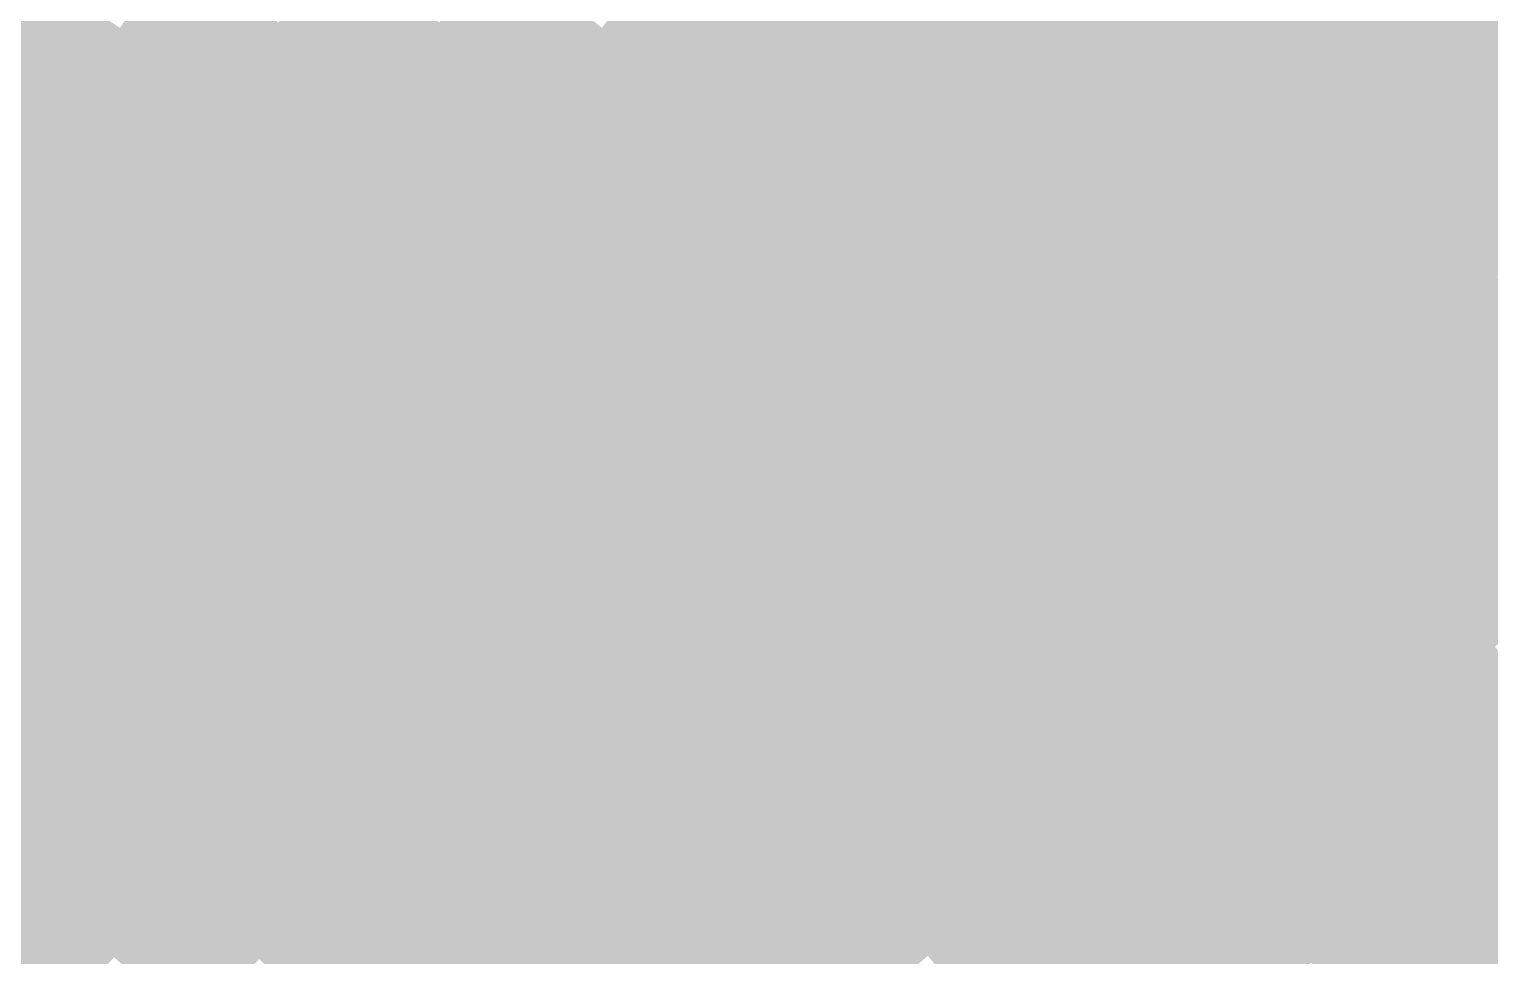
# Model space of a CAD drawing. Header units: inches. Extents: x -266 to 784, y -170 to 213.
# Drawn here: x 58.02 to 88.02, y 65.97 to 85 of the extents above; entities that cross this region are included whole.
import ezdxf

# ---------------------------------------------------------------- set-up
doc = ezdxf.new("R2010")
doc.units = ezdxf.units.IN
doc.header["$MEASUREMENT"] = 0

msp = doc.modelspace()

# ---------------------------------------------------------------- linework, layer by layer
at = {"color": 43, "true_color": 0xd4ba6a}
msp.add_solid([(82.744865, 86.90965), (83.434406, 87.633897), (84.852814, 84.852814), (85.559921, 85.559921)], dxfattribs=at)
at = {"color": 43, "true_color": 0xc8ac63}
msp.add_solid([(86.974134, 86.974134), (87.681241, 87.681241), (89.082391, 84.813487), (89.806638, 85.503028)], dxfattribs=at)
at = {"color": 41, "true_color": 0xf6e07b}
msp.add_solid([(71.052048, 86.577171), (71.686441, 87.350181), (73.155358, 84.807391), (73.808531, 85.5646)], dxfattribs=at)
at = {"color": 53, "true_color": 0xe1c870}
msp.add_solid([(78.572398, 86.691282), (79.243957, 87.432233), (80.676244, 84.736909), (81.365784, 85.461156)], dxfattribs=at)
at = {"color": 41, "true_color": 0xeed676}
msp.add_solid([(74.461704, 86.321808), (75.114877, 87.079017), (76.557721, 84.468428), (77.22928, 85.209379)], dxfattribs=at)
at = {"color": 41, "true_color": 0xfeec6d}
msp.add_solid([(63.739826, 85.943206), (64.335525, 86.746413), (65.82978, 84.353068), (66.445012, 85.141414)], dxfattribs=at)
at = {"color": 41, "true_color": 0xfeeb7a}
msp.add_solid([(67.060243, 85.929761), (67.675475, 86.718107), (69.148868, 84.258139), (69.783261, 85.03115)], dxfattribs=at)
at = {"color": 53, "true_color": 0xe5cb72}
msp.add_solid([(77.900839, 85.950331), (78.572398, 86.691282), (79.986703, 84.012662), (80.676244, 84.736909)], dxfattribs=at)
at = {"color": 43, "true_color": 0xd9bd6c}
msp.add_solid([(82.055325, 86.185403), (82.744865, 86.90965), (84.145707, 84.145707), (84.852814, 84.852814)], dxfattribs=at)
at = {"color": 43, "true_color": 0xccb065}
msp.add_solid([(86.267027, 86.267027), (86.974134, 86.974134), (88.358144, 84.123946), (89.082391, 84.813487)], dxfattribs=at)
at = {"color": 51, "true_color": 0xfef153}
msp.add_solid([(57.223734, 85.64137), (57.779304, 86.47284), (59.308244, 84.211236), (59.884052, 85.028821)], dxfattribs=at)
at = {"color": 41, "true_color": 0xfeee60}
msp.add_solid([(60.45986, 85.846405), (61.035668, 86.66399), (62.548427, 84.336791), (63.144126, 85.139998)], dxfattribs=at)
at = {"color": 41, "true_color": 0xfbe47d}
msp.add_solid([(70.417655, 85.80416), (71.052048, 86.577171), (72.502186, 84.050182), (73.155358, 84.807391)], dxfattribs=at)
at = {"color": 41, "true_color": 0xf2d979}
msp.add_solid([(73.808531, 85.5646), (74.461704, 86.321808), (75.886162, 83.727477), (76.557721, 84.468428)], dxfattribs=at)
at = {"color": 53, "true_color": 0xddc16e}
msp.add_solid([(81.365784, 85.461156), (82.055325, 86.185403), (83.4386, 83.4386), (84.145707, 84.145707)], dxfattribs=at)
at = {"color": 43, "true_color": 0xd0b368}
msp.add_solid([(85.559921, 85.559921), (86.267027, 86.267027), (87.633897, 83.434406), (88.358144, 84.123946)], dxfattribs=at)
at = {"color": 41, "true_color": 0xfeee5a}
msp.add_solid([(59.884052, 85.028821), (60.45986, 85.846405), (61.952728, 83.533583), (62.548427, 84.336791)], dxfattribs=at)
at = {"color": 41, "true_color": 0xfeec66}
msp.add_solid([(63.144126, 85.139998), (63.739826, 85.943206), (65.214549, 83.564721), (65.82978, 84.353068)], dxfattribs=at)
at = {"color": 41, "true_color": 0xfeea73}
msp.add_solid([(66.445012, 85.141414), (67.060243, 85.929761), (68.514475, 83.485129), (69.148868, 84.258139)], dxfattribs=at)
at = {"color": 41, "true_color": 0xffe87f}
msp.add_solid([(69.783261, 85.03115), (70.417655, 85.80416), (71.849013, 83.292973), (72.502186, 84.050182)], dxfattribs=at)
at = {"color": 31, "true_color": 0xeacf74}
msp.add_solid([(77.22928, 85.209379), (77.900839, 85.950331), (79.297163, 83.288415), (79.986703, 84.012662)], dxfattribs=at)
at = {"color": 51, "true_color": 0xfef14d}
msp.add_solid([(56.668164, 84.8099), (57.223734, 85.64137), (58.732436, 83.393651), (59.308244, 84.211236)], dxfattribs=at)
at = {"color": 41, "true_color": 0xf6dd7b}
msp.add_solid([(73.155358, 84.807391), (73.808531, 85.5646), (75.214603, 82.986526), (75.886162, 83.727477)], dxfattribs=at)
at = {"color": 43, "true_color": 0xd4b76a}
msp.add_solid([(84.852814, 84.852814), (85.559921, 85.559921), (86.90965, 82.744865), (87.633897, 83.434406)], dxfattribs=at)
at = {"color": 41, "true_color": 0xeed376}
msp.add_solid([(76.557721, 84.468428), (77.22928, 85.209379), (78.607622, 82.564167), (79.297163, 83.288415)], dxfattribs=at)
at = {"color": 53, "true_color": 0xe1c570}
msp.add_solid([(80.676244, 84.736909), (81.365784, 85.461156), (82.731493, 82.731493), (83.4386, 83.4386)], dxfattribs=at)
at = {"color": 41, "true_color": 0xfeed53}
msp.add_solid([(59.308244, 84.211236), (59.884052, 85.028821), (61.357028, 82.730376), (61.952728, 83.533583)], dxfattribs=at)
at = {"color": 41, "true_color": 0xfeeb60}
msp.add_solid([(62.548427, 84.336791), (63.144126, 85.139998), (64.599317, 82.776375), (65.214549, 83.564721)], dxfattribs=at)
at = {"color": 41, "true_color": 0xfee96d}
msp.add_solid([(65.82978, 84.353068), (66.445012, 85.141414), (67.880081, 82.712119), (68.514475, 83.485129)], dxfattribs=at)
at = {"color": 41, "true_color": 0xfee87a}
msp.add_solid([(69.148868, 84.258139), (69.783261, 85.03115), (71.19584, 82.535764), (71.849013, 83.292973)], dxfattribs=at)
at = {"color": 51, "true_color": 0xfef046}
msp.add_solid([(56.112594, 83.978431), (56.668164, 84.8099), (58.156627, 82.576066), (58.732436, 83.393651)], dxfattribs=at)
at = {"color": 41, "true_color": 0xfbe17d}
msp.add_solid([(72.502186, 84.050182), (73.155358, 84.807391), (74.543044, 82.245575), (75.214603, 82.986526)], dxfattribs=at)
at = {"color": 53, "true_color": 0xe5c972}
msp.add_solid([(79.986703, 84.012662), (80.676244, 84.736909), (82.024387, 82.024387), (82.731493, 82.731493)], dxfattribs=at)
at = {"color": 43, "true_color": 0xd9bb6c}
msp.add_solid([(84.145707, 84.145707), (84.852814, 84.852814), (86.185403, 82.055325), (86.90965, 82.744865)], dxfattribs=at)
at = {"color": 41, "true_color": 0xfeea5a}
msp.add_solid([(61.952728, 83.533583), (62.548427, 84.336791), (63.984085, 81.988028), (64.599317, 82.776375)], dxfattribs=at)
at = {"color": 41, "true_color": 0xfee866}
msp.add_solid([(65.214549, 83.564721), (65.82978, 84.353068), (67.245688, 81.939108), (67.880081, 82.712119)], dxfattribs=at)
at = {"color": 41, "true_color": 0xf2d779}
msp.add_solid([(75.886162, 83.727477), (76.557721, 84.468428), (77.918082, 81.83992), (78.607622, 82.564167)], dxfattribs=at)
at = {"color": 41, "true_color": 0xfeec4d}
msp.add_solid([(58.732436, 83.393651), (59.308244, 84.211236), (60.761329, 81.927168), (61.357028, 82.730376)], dxfattribs=at)
at = {"color": 41, "true_color": 0xfee773}
msp.add_solid([(68.514475, 83.485129), (69.148868, 84.258139), (70.542667, 81.778555), (71.19584, 82.535764)], dxfattribs=at)
at = {"color": 41, "true_color": 0xffe57f}
msp.add_solid([(71.849013, 83.292973), (72.502186, 84.050182), (73.871485, 81.504624), (74.543044, 82.245575)], dxfattribs=at)
at = {"color": 31, "true_color": 0xeacc74}
msp.add_solid([(79.297163, 83.288415), (79.986703, 84.012662), (81.31728, 81.31728), (82.024387, 82.024387)], dxfattribs=at)
at = {"color": 43, "true_color": 0xddbf6e}
msp.add_solid([(83.4386, 83.4386), (84.145707, 84.145707), (85.461156, 81.365784), (86.185403, 82.055325)], dxfattribs=at)
at = {"color": 43, "true_color": 0xd0b168}
msp.add_solid([(87.633897, 83.434406), (88.358144, 84.123946), (89.655086, 81.258634), (90.396037, 81.930192)], dxfattribs=at)
at = {"color": 51, "true_color": 0xfef040}
msp.add_solid([(55.557023, 83.146961), (56.112594, 83.978431), (57.580819, 81.758481), (58.156627, 82.576066)], dxfattribs=at)
at = {"color": 41, "true_color": 0xf6da7b}
msp.add_solid([(75.214603, 82.986526), (75.886162, 83.727477), (77.228541, 81.115673), (77.918082, 81.83992)], dxfattribs=at)
at = {"color": 41, "true_color": 0xfeec46}
msp.add_solid([(58.156627, 82.576066), (58.732436, 83.393651), (60.16563, 81.123961), (60.761329, 81.927168)], dxfattribs=at)
at = {"color": 41, "true_color": 0xfee953}
msp.add_solid([(61.357028, 82.730376), (61.952728, 83.533583), (63.368854, 81.199682), (63.984085, 81.988028)], dxfattribs=at)
at = {"color": 41, "true_color": 0xfee760}
msp.add_solid([(64.599317, 82.776375), (65.214549, 83.564721), (66.611295, 81.166098), (67.245688, 81.939108)], dxfattribs=at)
at = {"color": 41, "true_color": 0xfee66d}
msp.add_solid([(67.880081, 82.712119), (68.514475, 83.485129), (69.889494, 81.021347), (70.542667, 81.778555)], dxfattribs=at)
at = {"color": 53, "true_color": 0xe1c270}
msp.add_solid([(82.731493, 82.731493), (83.4386, 83.4386), (84.736909, 80.676244), (85.461156, 81.365784)], dxfattribs=at)
at = {"color": 43, "true_color": 0xd4b56a}
msp.add_solid([(86.90965, 82.744865), (87.633897, 83.434406), (88.914135, 80.587075), (89.655086, 81.258634)], dxfattribs=at)
at = {"color": 41, "true_color": 0xfee57a}
msp.add_solid([(71.19584, 82.535764), (71.849013, 83.292973), (73.199926, 80.763673), (73.871485, 81.504624)], dxfattribs=at)
at = {"color": 41, "true_color": 0xeed076}
msp.add_solid([(78.607622, 82.564167), (79.297163, 83.288415), (80.610173, 80.610173), (81.31728, 81.31728)], dxfattribs=at)
at = {"color": 41, "true_color": 0xfbde7d}
msp.add_solid([(74.543044, 82.245575), (75.214603, 82.986526), (76.539, 80.391426), (77.228541, 81.115673)], dxfattribs=at)
at = {"color": 41, "true_color": 0xfeeb40}
msp.add_solid([(57.580819, 81.758481), (58.156627, 82.576066), (59.56993, 80.320753), (60.16563, 81.123961)], dxfattribs=at)
at = {"color": 41, "true_color": 0xfee84d}
msp.add_solid([(60.761329, 81.927168), (61.357028, 82.730376), (62.753622, 80.411336), (63.368854, 81.199682)], dxfattribs=at)
at = {"color": 41, "true_color": 0xfee65a}
msp.add_solid([(63.984085, 81.988028), (64.599317, 82.776375), (65.976902, 80.393087), (66.611295, 81.166098)], dxfattribs=at)
at = {"color": 41, "true_color": 0xfee466}
msp.add_solid([(67.245688, 81.939108), (67.880081, 82.712119), (69.236321, 80.264138), (69.889494, 81.021347)], dxfattribs=at)
at = {"color": 41, "true_color": 0xfee373}
msp.add_solid([(70.542667, 81.778555), (71.19584, 82.535764), (72.528367, 80.022722), (73.199926, 80.763673)], dxfattribs=at)
at = {"color": 41, "true_color": 0xf2d479}
msp.add_solid([(77.918082, 81.83992), (78.607622, 82.564167), (79.903066, 79.903066), (80.610173, 80.610173)], dxfattribs=at)
at = {"color": 53, "true_color": 0xe5c672}
msp.add_solid([(82.024387, 82.024387), (82.731493, 82.731493), (84.012662, 79.986703), (84.736909, 80.676244)], dxfattribs=at)
at = {"color": 43, "true_color": 0xd9b86c}
msp.add_solid([(86.185403, 82.055325), (86.90965, 82.744865), (88.173184, 79.915516), (88.914135, 80.587075)], dxfattribs=at)
at = {"color": 41, "true_color": 0xffe27f}
msp.add_solid([(73.871485, 81.504624), (74.543044, 82.245575), (75.84946, 79.667179), (76.539, 80.391426)], dxfattribs=at)
at = {"color": 41, "true_color": 0xfee746}
msp.add_solid([(60.16563, 81.123961), (60.761329, 81.927168), (62.138391, 79.622989), (62.753622, 80.411336)], dxfattribs=at)
at = {"color": 41, "true_color": 0xfee553}
msp.add_solid([(63.368854, 81.199682), (63.984085, 81.988028), (65.342508, 79.620077), (65.976902, 80.393087)], dxfattribs=at)
at = {"color": 41, "true_color": 0xfee360}
msp.add_solid([(66.611295, 81.166098), (67.245688, 81.939108), (68.583149, 79.506929), (69.236321, 80.264138)], dxfattribs=at)
at = {"color": 31, "true_color": 0xeaca74}
msp.add_solid([(81.31728, 81.31728), (82.024387, 82.024387), (83.288415, 79.297163), (84.012662, 79.986703)], dxfattribs=at)
at = {"color": 43, "true_color": 0xddbc6e}
msp.add_solid([(85.461156, 81.365784), (86.185403, 82.055325), (87.432233, 79.243957), (88.173184, 79.915516)], dxfattribs=at)
at = {"color": 2, "true_color": 0xffea3a}
msp.add_solid([(57.005011, 80.940897), (57.580819, 81.758481), (58.974231, 79.517546), (59.56993, 80.320753)], dxfattribs=at)
at = {"color": 41, "true_color": 0xfee26d}
msp.add_solid([(69.889494, 81.021347), (70.542667, 81.778555), (71.856808, 79.28177), (72.528367, 80.022722)], dxfattribs=at)
at = {"color": 41, "true_color": 0xf6d87b}
msp.add_solid([(77.228541, 81.115673), (77.918082, 81.83992), (79.195959, 79.195959), (79.903066, 79.903066)], dxfattribs=at)
at = {"color": 41, "true_color": 0xfee27a}
msp.add_solid([(73.199926, 80.763673), (73.871485, 81.504624), (75.159919, 78.942932), (75.84946, 79.667179)], dxfattribs=at)
at = {"color": 31, "true_color": 0xeecd76}
msp.add_solid([(80.610173, 80.610173), (81.31728, 81.31728), (82.564167, 78.607622), (83.288415, 79.297163)], dxfattribs=at)
at = {"color": 53, "true_color": 0xe1c070}
msp.add_solid([(84.736909, 80.676244), (85.461156, 81.365784), (86.691282, 78.572398), (87.432233, 79.243957)], dxfattribs=at)
at = {"color": 41, "true_color": 0xfee640}
msp.add_solid([(59.56993, 80.320753), (60.16563, 81.123961), (61.523159, 78.834643), (62.138391, 79.622989)], dxfattribs=at)
at = {"color": 41, "true_color": 0xfee44d}
msp.add_solid([(62.753622, 80.411336), (63.368854, 81.199682), (64.708115, 78.847066), (65.342508, 79.620077)], dxfattribs=at)
at = {"color": 41, "true_color": 0xfee25a}
msp.add_solid([(65.976902, 80.393087), (66.611295, 81.166098), (67.929976, 78.74972), (68.583149, 79.506929)], dxfattribs=at)
at = {"color": 41, "true_color": 0xfee166}
msp.add_solid([(69.236321, 80.264138), (69.889494, 81.021347), (71.185249, 78.540819), (71.856808, 79.28177)], dxfattribs=at)
at = {"color": 41, "true_color": 0xfbdb7d}
msp.add_solid([(76.539, 80.391426), (77.228541, 81.115673), (78.488853, 78.488853), (79.195959, 79.195959)], dxfattribs=at)
at = {"color": 2, "true_color": 0xffea33}
msp.add_solid([(56.429203, 80.123312), (57.005011, 80.940897), (58.378532, 78.714338), (58.974231, 79.517546)], dxfattribs=at)
at = {"color": 41, "true_color": 0xfee073}
msp.add_solid([(72.528367, 80.022722), (73.199926, 80.763673), (74.470379, 78.218685), (75.159919, 78.942932)], dxfattribs=at)
at = {"color": 41, "true_color": 0xfee346}
msp.add_solid([(62.138391, 79.622989), (62.753622, 80.411336), (64.073722, 78.074056), (64.708115, 78.847066)], dxfattribs=at)
at = {"color": 41, "true_color": 0xfee153}
msp.add_solid([(65.342508, 79.620077), (65.976902, 80.393087), (67.276803, 77.992511), (67.929976, 78.74972)], dxfattribs=at)
at = {"color": 41, "true_color": 0xffdf7f}
msp.add_solid([(75.84946, 79.667179), (76.539, 80.391426), (77.781746, 77.781746), (78.488853, 78.488853)], dxfattribs=at)
at = {"color": 41, "true_color": 0xf2d179}
msp.add_solid([(79.903066, 79.903066), (80.610173, 80.610173), (81.83992, 77.918082), (82.564167, 78.607622)], dxfattribs=at)
at = {"color": 53, "true_color": 0xe5c372}
msp.add_solid([(84.012662, 79.986703), (84.736909, 80.676244), (85.950331, 77.900839), (86.691282, 78.572398)], dxfattribs=at)
at = {"color": 2, "true_color": 0xffe92d}
msp.add_solid([(55.853395, 79.305727), (56.429203, 80.123312), (57.782833, 77.911131), (58.378532, 78.714338)], dxfattribs=at)
at = {"color": 2, "true_color": 0xffe63a}
msp.add_solid([(58.974231, 79.517546), (59.56993, 80.320753), (60.907927, 78.046296), (61.523159, 78.834643)], dxfattribs=at)
at = {"color": 41, "true_color": 0xfee060}
msp.add_solid([(68.583149, 79.506929), (69.236321, 80.264138), (70.51369, 77.799868), (71.185249, 78.540819)], dxfattribs=at)
at = {"color": 41, "true_color": 0xfedf6d}
msp.add_solid([(71.856808, 79.28177), (72.528367, 80.022722), (73.780838, 77.494438), (74.470379, 78.218685)], dxfattribs=at)
at = {"color": 41, "true_color": 0xf6d57b}
msp.add_solid([(79.195959, 79.195959), (79.903066, 79.903066), (81.115673, 77.228541), (81.83992, 77.918082)], dxfattribs=at)
at = {"color": 31, "true_color": 0xeac774}
msp.add_solid([(83.288415, 79.297163), (84.012662, 79.986703), (85.209379, 77.22928), (85.950331, 77.900839)], dxfattribs=at)
at = {"color": 43, "true_color": 0xddb96e}
msp.add_solid([(87.432233, 79.243957), (88.173184, 79.915516), (89.350644, 77.074395), (90.107853, 77.727568)], dxfattribs=at)
at = {"color": 2, "true_color": 0xffe533}
msp.add_solid([(58.378532, 78.714338), (58.974231, 79.517546), (60.292696, 77.25795), (60.907927, 78.046296)], dxfattribs=at)
at = {"color": 41, "true_color": 0xfee240}
msp.add_solid([(61.523159, 78.834643), (62.138391, 79.622989), (63.439328, 77.301045), (64.073722, 78.074056)], dxfattribs=at)
at = {"color": 41, "true_color": 0xfee04d}
msp.add_solid([(64.708115, 78.847066), (65.342508, 79.620077), (66.62363, 77.235302), (67.276803, 77.992511)], dxfattribs=at)
at = {"color": 41, "true_color": 0xfede5a}
msp.add_solid([(67.929976, 78.74972), (68.583149, 79.506929), (69.842131, 77.058917), (70.51369, 77.799868)], dxfattribs=at)
at = {"color": 41, "true_color": 0xfede7a}
msp.add_solid([(75.159919, 78.942932), (75.84946, 79.667179), (77.074639, 77.074639), (77.781746, 77.781746)], dxfattribs=at)
at = {"color": 41, "true_color": 0xfedd66}
msp.add_solid([(71.185249, 78.540819), (71.856808, 79.28177), (73.091298, 76.770191), (73.780838, 77.494438)], dxfattribs=at)
at = {"color": 41, "true_color": 0xfbd87d}
msp.add_solid([(78.488853, 78.488853), (79.195959, 79.195959), (80.391426, 76.539), (81.115673, 77.228541)], dxfattribs=at)
at = {"color": 31, "true_color": 0xeeca76}
msp.add_solid([(82.564167, 78.607622), (83.288415, 79.297163), (84.468428, 76.557721), (85.209379, 77.22928)], dxfattribs=at)
at = {"color": 43, "true_color": 0xe1bd70}
msp.add_solid([(86.691282, 78.572398), (87.432233, 79.243957), (88.593435, 76.421223), (89.350644, 77.074395)], dxfattribs=at)
at = {"color": 41, "true_color": 0xfedd73}
msp.add_solid([(74.470379, 78.218685), (75.159919, 78.942932), (76.367532, 76.367532), (77.074639, 77.074639)], dxfattribs=at)
at = {"color": 2, "true_color": 0xffe42d}
msp.add_solid([(57.782833, 77.911131), (58.378532, 78.714338), (59.677464, 76.469603), (60.292696, 77.25795)], dxfattribs=at)
at = {"color": 2, "true_color": 0xffe13a}
msp.add_solid([(60.907927, 78.046296), (61.523159, 78.834643), (62.804935, 76.528035), (63.439328, 77.301045)], dxfattribs=at)
at = {"color": 41, "true_color": 0xfedf46}
msp.add_solid([(64.073722, 78.074056), (64.708115, 78.847066), (65.970457, 76.478093), (66.62363, 77.235302)], dxfattribs=at)
at = {"color": 41, "true_color": 0xfedd53}
msp.add_solid([(67.276803, 77.992511), (67.929976, 78.74972), (69.170572, 76.317966), (69.842131, 77.058917)], dxfattribs=at)
at = {"color": 31, "true_color": 0xf2ce79}
msp.add_solid([(81.83992, 77.918082), (82.564167, 78.607622), (83.727477, 75.886162), (84.468428, 76.557721)], dxfattribs=at)
at = {"color": 41, "true_color": 0xfedc60}
msp.add_solid([(70.51369, 77.799868), (71.185249, 78.540819), (72.401757, 76.045944), (73.091298, 76.770191)], dxfattribs=at)
at = {"color": 41, "true_color": 0xffdc7f}
msp.add_solid([(77.781746, 77.781746), (78.488853, 78.488853), (79.667179, 75.84946), (80.391426, 76.539)], dxfattribs=at)
at = {"color": 31, "true_color": 0xe5c072}
msp.add_solid([(85.950331, 77.900839), (86.691282, 78.572398), (87.836226, 75.76805), (88.593435, 76.421223)], dxfattribs=at)
at = {"color": 2, "true_color": 0xffe033}
msp.add_solid([(60.292696, 77.25795), (60.907927, 78.046296), (62.170542, 75.755024), (62.804935, 76.528035)], dxfattribs=at)
at = {"color": 41, "true_color": 0xfede40}
msp.add_solid([(63.439328, 77.301045), (64.073722, 78.074056), (65.317284, 75.720885), (65.970457, 76.478093)], dxfattribs=at)
at = {"color": 41, "true_color": 0xfedc4d}
msp.add_solid([(66.62363, 77.235302), (67.276803, 77.992511), (68.499013, 75.577015), (69.170572, 76.317966)], dxfattribs=at)
at = {"color": 41, "true_color": 0xfedb6d}
msp.add_solid([(73.780838, 77.494438), (74.470379, 78.218685), (75.660426, 75.660426), (76.367532, 76.367532)], dxfattribs=at)
at = {"color": 2, "true_color": 0xffe326}
msp.add_solid([(57.187133, 77.107923), (57.782833, 77.911131), (59.062233, 75.681257), (59.677464, 76.469603)], dxfattribs=at)
at = {"color": 41, "true_color": 0xfeda5a}
msp.add_solid([(69.842131, 77.058917), (70.51369, 77.799868), (71.712217, 75.321697), (72.401757, 76.045944)], dxfattribs=at)
at = {"color": 41, "true_color": 0xfedb7a}
msp.add_solid([(77.074639, 77.074639), (77.781746, 77.781746), (78.942932, 75.159919), (79.667179, 75.84946)], dxfattribs=at)
at = {"color": 41, "true_color": 0xf6d27b}
msp.add_solid([(81.115673, 77.228541), (81.83992, 77.918082), (82.986526, 75.214603), (83.727477, 75.886162)], dxfattribs=at)
at = {"color": 31, "true_color": 0xeac474}
msp.add_solid([(85.209379, 77.22928), (85.950331, 77.900839), (87.079017, 75.114877), (87.836226, 75.76805)], dxfattribs=at)
at = {"color": 41, "true_color": 0xfeda66}
msp.add_solid([(73.091298, 76.770191), (73.780838, 77.494438), (74.953319, 74.953319), (75.660426, 75.660426)], dxfattribs=at)
at = {"color": 2, "true_color": 0xffe220}
msp.add_solid([(56.591434, 76.304715), (57.187133, 77.107923), (58.447001, 74.892911), (59.062233, 75.681257)], dxfattribs=at)
at = {"color": 2, "true_color": 0xffdf2d}
msp.add_solid([(59.677464, 76.469603), (60.292696, 77.25795), (61.536149, 74.982014), (62.170542, 75.755024)], dxfattribs=at)
at = {"color": 40, "true_color": 0xffdc3a}
msp.add_solid([(62.804935, 76.528035), (63.439328, 77.301045), (64.664111, 74.963676), (65.317284, 75.720885)], dxfattribs=at)
at = {"color": 41, "true_color": 0xfeda46}
msp.add_solid([(65.970457, 76.478093), (66.62363, 77.235302), (67.827454, 74.836064), (68.499013, 75.577015)], dxfattribs=at)
at = {"color": 41, "true_color": 0xfbd57d}
msp.add_solid([(80.391426, 76.539), (81.115673, 77.228541), (82.245575, 74.543044), (82.986526, 75.214603)], dxfattribs=at)
at = {"color": 31, "true_color": 0xeec876}
msp.add_solid([(84.468428, 76.557721), (85.209379, 77.22928), (86.321809, 74.461704), (87.079017, 75.114877)], dxfattribs=at)
at = {"color": 41, "true_color": 0xfed953}
msp.add_solid([(69.170572, 76.317966), (69.842131, 77.058917), (71.022676, 74.59745), (71.712217, 75.321697)], dxfattribs=at)
at = {"color": 41, "true_color": 0xfeda73}
msp.add_solid([(76.367532, 76.367532), (77.074639, 77.074639), (78.218685, 74.470379), (78.942932, 75.159919)], dxfattribs=at)
at = {"color": 40, "true_color": 0xffdb33}
msp.add_solid([(62.170542, 75.755024), (62.804935, 76.528035), (64.010939, 74.206467), (64.664111, 74.963676)], dxfattribs=at)
at = {"color": 41, "true_color": 0xfed860}
msp.add_solid([(72.401757, 76.045944), (73.091298, 76.770191), (74.246212, 74.246212), (74.953319, 74.953319)], dxfattribs=at)
at = {"color": 41, "true_color": 0xffd97f}
msp.add_solid([(79.667179, 75.84946), (80.391426, 76.539), (81.504624, 73.871485), (82.245575, 74.543044)], dxfattribs=at)
at = {"color": 31, "true_color": 0xf2cb79}
msp.add_solid([(83.727477, 75.886162), (84.468428, 76.557721), (85.5646, 73.808531), (86.321809, 74.461704)], dxfattribs=at)
at = {"color": 2, "true_color": 0xffe11a}
msp.add_solid([(55.995735, 75.501508), (56.591434, 76.304715), (57.83177, 74.104564), (58.447001, 74.892911)], dxfattribs=at)
at = {"color": 40, "true_color": 0xffde26}
msp.add_solid([(59.062233, 75.681257), (59.677464, 76.469603), (60.901755, 74.209004), (61.536149, 74.982014)], dxfattribs=at)
at = {"color": 41, "true_color": 0xfed940}
msp.add_solid([(65.317284, 75.720885), (65.970457, 76.478093), (67.155895, 74.095113), (67.827454, 74.836064)], dxfattribs=at)
at = {"color": 41, "true_color": 0xfed74d}
msp.add_solid([(68.499013, 75.577015), (69.170572, 76.317966), (70.333136, 73.873202), (71.022676, 74.59745)], dxfattribs=at)
at = {"color": 41, "true_color": 0xfed86d}
msp.add_solid([(75.660426, 75.660426), (76.367532, 76.367532), (77.494438, 73.780838), (78.218685, 74.470379)], dxfattribs=at)
at = {"color": 31, "true_color": 0xe5be72}
msp.add_solid([(87.836226, 75.76805), (88.593435, 76.421223), (89.669213, 73.589621), (90.442223, 74.224014)], dxfattribs=at)
at = {"color": 41, "true_color": 0xfed65a}
msp.add_solid([(71.712217, 75.321697), (72.401757, 76.045944), (73.539105, 73.539105), (74.246212, 74.246212)], dxfattribs=at)
at = {"color": 31, "true_color": 0xf6cf7b}
msp.add_solid([(82.986526, 75.214603), (83.727477, 75.886162), (84.807391, 73.155358), (85.5646, 73.808531)], dxfattribs=at)
at = {"color": 40, "true_color": 0xffdd20}
msp.add_solid([(58.447001, 74.892911), (59.062233, 75.681257), (60.267362, 73.435993), (60.901755, 74.209004)], dxfattribs=at)
at = {"color": 40, "true_color": 0xffda2d}
msp.add_solid([(61.536149, 74.982014), (62.170542, 75.755024), (63.357766, 73.449258), (64.010939, 74.206467)], dxfattribs=at)
at = {"color": 40, "true_color": 0xffd83a}
msp.add_solid([(64.664111, 74.963676), (65.317284, 75.720885), (66.484337, 73.354161), (67.155895, 74.095113)], dxfattribs=at)
at = {"color": 41, "true_color": 0xfed666}
msp.add_solid([(74.953319, 74.953319), (75.660426, 75.660426), (76.770191, 73.091298), (77.494438, 73.780838)], dxfattribs=at)
at = {"color": 41, "true_color": 0xfed87a}
msp.add_solid([(78.942932, 75.159919), (79.667179, 75.84946), (80.763673, 73.199926), (81.504624, 73.871485)], dxfattribs=at)
at = {"color": 31, "true_color": 0xeac174}
msp.add_solid([(87.079017, 75.114877), (87.836226, 75.76805), (88.896202, 72.955228), (89.669213, 73.589621)], dxfattribs=at)
at = {"color": 41, "true_color": 0xfed646}
msp.add_solid([(67.827454, 74.836064), (68.499013, 75.577015), (69.643595, 73.148955), (70.333136, 73.873202)], dxfattribs=at)
at = {"color": 41, "true_color": 0xfed553}
msp.add_solid([(71.022676, 74.59745), (71.712217, 75.321697), (72.831998, 72.831998), (73.539105, 73.539105)], dxfattribs=at)
at = {"color": 41, "true_color": 0xfed673}
msp.add_solid([(78.218685, 74.470379), (78.942932, 75.159919), (80.022722, 72.528367), (80.763673, 73.199926)], dxfattribs=at)
at = {"color": 41, "true_color": 0xfbd27d}
msp.add_solid([(82.245575, 74.543044), (82.986526, 75.214603), (84.050182, 72.502186), (84.807391, 73.155358)], dxfattribs=at)
at = {"color": 31, "true_color": 0xeec576}
msp.add_solid([(86.321809, 74.461704), (87.079017, 75.114877), (88.123192, 72.320834), (88.896202, 72.955228)], dxfattribs=at)
at = {"color": 40, "true_color": 0xffdc1a}
msp.add_solid([(57.83177, 74.104564), (58.447001, 74.892911), (59.632969, 72.662983), (60.267362, 73.435993)], dxfattribs=at)
at = {"color": 40, "true_color": 0xffd926}
msp.add_solid([(60.901755, 74.209004), (61.536149, 74.982014), (62.704593, 72.692049), (63.357766, 73.449258)], dxfattribs=at)
at = {"color": 40, "true_color": 0xffd633}
msp.add_solid([(64.010939, 74.206467), (64.664111, 74.963676), (65.812778, 72.61321), (66.484337, 73.354161)], dxfattribs=at)
at = {"color": 53, "true_color": 0xfed440}
msp.add_solid([(67.155895, 74.095113), (67.827454, 74.836064), (68.954054, 72.424708), (69.643595, 73.148955)], dxfattribs=at)
at = {"color": 41, "true_color": 0xfed460}
msp.add_solid([(74.246212, 74.246212), (74.953319, 74.953319), (76.045944, 72.401757), (76.770191, 73.091298)], dxfattribs=at)
at = {"color": 41, "true_color": 0xfed34d}
msp.add_solid([(70.333136, 73.873202), (71.022676, 74.59745), (72.124892, 72.124892), (72.831998, 72.831998)], dxfattribs=at)
at = {"color": 41, "true_color": 0xfed46d}
msp.add_solid([(77.494438, 73.780838), (78.218685, 74.470379), (79.28177, 71.856808), (80.022722, 72.528367)], dxfattribs=at)
at = {"color": 41, "true_color": 0xffd67f}
msp.add_solid([(81.504624, 73.871485), (82.245575, 74.543044), (83.292973, 71.849013), (84.050182, 72.502186)], dxfattribs=at)
at = {"color": 31, "true_color": 0xf2c879}
msp.add_solid([(85.5646, 73.808531), (86.321809, 74.461704), (87.350181, 71.686441), (88.123192, 72.320834)], dxfattribs=at)
at = {"color": 40, "true_color": 0xffdb13}
msp.add_solid([(57.216538, 73.316218), (57.83177, 74.104564), (58.998575, 71.889972), (59.632969, 72.662983)], dxfattribs=at)
at = {"color": 40, "true_color": 0xffd820}
msp.add_solid([(60.267362, 73.435993), (60.901755, 74.209004), (62.05142, 71.93484), (62.704593, 72.692049)], dxfattribs=at)
at = {"color": 40, "true_color": 0xffd52d}
msp.add_solid([(63.357766, 73.449258), (64.010939, 74.206467), (65.141219, 71.872259), (65.812778, 72.61321)], dxfattribs=at)
at = {"color": 40, "true_color": 0xffd33a}
msp.add_solid([(66.484337, 73.354161), (67.155895, 74.095113), (68.264514, 71.700461), (68.954054, 72.424708)], dxfattribs=at)
at = {"color": 41, "true_color": 0xfed35a}
msp.add_solid([(73.539105, 73.539105), (74.246212, 74.246212), (75.321697, 71.712217), (76.045944, 72.401757)], dxfattribs=at)
at = {"color": 41, "true_color": 0xfed246}
msp.add_solid([(69.643595, 73.148955), (70.333136, 73.873202), (71.417785, 71.417785), (72.124892, 72.124892)], dxfattribs=at)
at = {"color": 41, "true_color": 0xfed57a}
msp.add_solid([(80.763673, 73.199926), (81.504624, 73.871485), (82.535764, 71.19584), (83.292973, 71.849013)], dxfattribs=at)
at = {"color": 31, "true_color": 0xf6cc7b}
msp.add_solid([(84.807391, 73.155358), (85.5646, 73.808531), (86.577171, 71.052048), (87.350181, 71.686441)], dxfattribs=at)
at = {"color": 41, "true_color": 0xfed153}
msp.add_solid([(72.831998, 72.831998), (73.539105, 73.539105), (74.59745, 71.022676), (75.321697, 71.712217)], dxfattribs=at)
at = {"color": 41, "true_color": 0xfed266}
msp.add_solid([(76.770191, 73.091298), (77.494438, 73.780838), (78.540819, 71.185249), (79.28177, 71.856808)], dxfattribs=at)
at = {"color": 40, "true_color": 0xffda0d}
msp.add_solid([(56.601306, 72.527871), (57.216538, 73.316218), (58.364182, 71.116962), (58.998575, 71.889972)], dxfattribs=at)
at = {"color": 40, "true_color": 0xffd71a}
msp.add_solid([(59.632969, 72.662983), (60.267362, 73.435993), (61.398247, 71.177632), (62.05142, 71.93484)], dxfattribs=at)
at = {"color": 40, "true_color": 0xffd426}
msp.add_solid([(62.704593, 72.692049), (63.357766, 73.449258), (64.46966, 71.131308), (65.141219, 71.872259)], dxfattribs=at)
at = {"color": 40, "true_color": 0xffd233}
msp.add_solid([(65.812778, 72.61321), (66.484337, 73.354161), (67.574973, 70.976214), (68.264514, 71.700461)], dxfattribs=at)
at = {"color": 41, "true_color": 0xfed373}
msp.add_solid([(80.022722, 72.528367), (80.763673, 73.199926), (81.778555, 70.542667), (82.535764, 71.19584)], dxfattribs=at)
at = {"color": 53, "true_color": 0xfed040}
msp.add_solid([(68.954054, 72.424708), (69.643595, 73.148955), (70.710678, 70.710678), (71.417785, 71.417785)], dxfattribs=at)
at = {"color": 41, "true_color": 0xfed160}
msp.add_solid([(76.045944, 72.401757), (76.770191, 73.091298), (77.799868, 70.51369), (78.540819, 71.185249)], dxfattribs=at)
at = {"color": 31, "true_color": 0xfbcf7d}
msp.add_solid([(84.050182, 72.502186), (84.807391, 73.155358), (85.80416, 70.417655), (86.577171, 71.052048)], dxfattribs=at)
at = {"color": 40, "true_color": 0xffd513}
msp.add_solid([(58.998575, 71.889972), (59.632969, 72.662983), (60.745074, 70.420423), (61.398247, 71.177632)], dxfattribs=at)
at = {"color": 40, "true_color": 0xffd320}
msp.add_solid([(62.05142, 71.93484), (62.704593, 72.692049), (63.798101, 70.390357), (64.46966, 71.131308)], dxfattribs=at)
at = {"color": 40, "true_color": 0xffd02d}
msp.add_solid([(65.141219, 71.872259), (65.812778, 72.61321), (66.885433, 70.251967), (67.574973, 70.976214)], dxfattribs=at)
at = {"color": 31, "true_color": 0xfecf4d}
msp.add_solid([(72.124892, 72.124892), (72.831998, 72.831998), (73.873202, 70.333136), (74.59745, 71.022676)], dxfattribs=at)
at = {"color": 40, "true_color": 0xffd906}
msp.add_solid([(55.986075, 71.739525), (56.601306, 72.527871), (57.729789, 70.343951), (58.364182, 71.116962)], dxfattribs=at)
at = {"color": 40, "true_color": 0xffce3a}
msp.add_solid([(68.264514, 71.700461), (68.954054, 72.424708), (70.003571, 70.003571), (70.710678, 70.710678)], dxfattribs=at)
at = {"color": 31, "true_color": 0xfecf5a}
msp.add_solid([(75.321697, 71.712217), (76.045944, 72.401757), (77.058917, 69.842131), (77.799868, 70.51369)], dxfattribs=at)
at = {"color": 41, "true_color": 0xfed16d}
msp.add_solid([(79.28177, 71.856808), (80.022722, 72.528367), (81.021347, 69.889494), (81.778555, 70.542667)], dxfattribs=at)
at = {"color": 41, "true_color": 0xffd37f}
msp.add_solid([(83.292973, 71.849013), (84.050182, 72.502186), (85.03115, 69.783261), (85.80416, 70.417655)], dxfattribs=at)
at = {"color": 31, "true_color": 0xf2c679}
msp.add_solid([(87.350181, 71.686441), (88.123192, 72.320834), (89.083146, 69.52117), (89.871493, 70.136401)], dxfattribs=at)
at = {"color": 31, "true_color": 0xfecd46}
msp.add_solid([(71.417785, 71.417785), (72.124892, 72.124892), (73.148955, 69.643595), (73.873202, 70.333136)], dxfattribs=at)
at = {"color": 40, "true_color": 0xffd40d}
msp.add_solid([(58.364182, 71.116962), (58.998575, 71.889972), (60.091902, 69.663214), (60.745074, 70.420423)], dxfattribs=at)
at = {"color": 40, "true_color": 0xffd11a}
msp.add_solid([(61.398247, 71.177632), (62.05142, 71.93484), (63.126542, 69.649406), (63.798101, 70.390357)], dxfattribs=at)
at = {"color": 40, "true_color": 0xffcf26}
msp.add_solid([(64.46966, 71.131308), (65.141219, 71.872259), (66.195892, 69.52772), (66.885433, 70.251967)], dxfattribs=at)
at = {"color": 40, "true_color": 0xffcd33}
msp.add_solid([(67.574973, 70.976214), (68.264514, 71.700461), (69.296465, 69.296465), (70.003571, 70.003571)], dxfattribs=at)
at = {"color": 31, "true_color": 0xfecd53}
msp.add_solid([(74.59745, 71.022676), (75.321697, 71.712217), (76.317966, 69.170572), (77.058917, 69.842131)], dxfattribs=at)
at = {"color": 31, "true_color": 0xfecf66}
msp.add_solid([(78.540819, 71.185249), (79.28177, 71.856808), (80.264138, 69.236321), (81.021347, 69.889494)], dxfattribs=at)
at = {"color": 41, "true_color": 0xfed27a}
msp.add_solid([(82.535764, 71.19584), (83.292973, 71.849013), (84.258139, 69.148868), (85.03115, 69.783261)], dxfattribs=at)
at = {"color": 31, "true_color": 0xf6c97b}
msp.add_solid([(86.577171, 71.052048), (87.350181, 71.686441), (88.2948, 68.905938), (89.083146, 69.52117)], dxfattribs=at)
at = {"color": 53, "true_color": 0xfecc40}
msp.add_solid([(70.710678, 70.710678), (71.417785, 71.417785), (72.424708, 68.954054), (73.148955, 69.643595)], dxfattribs=at)
at = {"color": 40, "true_color": 0xffd306}
msp.add_solid([(57.729789, 70.343951), (58.364182, 71.116962), (59.438729, 68.906005), (60.091902, 69.663214)], dxfattribs=at)
at = {"color": 40, "true_color": 0xffd013}
msp.add_solid([(60.745074, 70.420423), (61.398247, 71.177632), (62.454983, 68.908455), (63.126542, 69.649406)], dxfattribs=at)
at = {"color": 40, "true_color": 0xffcd20}
msp.add_solid([(63.798101, 70.390357), (64.46966, 71.131308), (65.506352, 68.803473), (66.195892, 69.52772)], dxfattribs=at)
at = {"color": 31, "true_color": 0xfecd60}
msp.add_solid([(77.799868, 70.51369), (78.540819, 71.185249), (79.506929, 68.583149), (80.264138, 69.236321)], dxfattribs=at)
at = {"color": 41, "true_color": 0xfed073}
msp.add_solid([(81.778555, 70.542667), (82.535764, 71.19584), (83.485129, 68.514475), (84.258139, 69.148868)], dxfattribs=at)
at = {"color": 40, "true_color": 0xffcb2d}
msp.add_solid([(66.885433, 70.251967), (67.574973, 70.976214), (68.589358, 68.589358), (69.296465, 69.296465)], dxfattribs=at)
at = {"color": 31, "true_color": 0xfecb4d}
msp.add_solid([(73.873202, 70.333136), (74.59745, 71.022676), (75.577015, 68.499013), (76.317966, 69.170572)], dxfattribs=at)
at = {"color": 31, "true_color": 0xfbcd7d}
msp.add_solid([(85.80416, 70.417655), (86.577171, 71.052048), (87.506453, 68.290707), (88.2948, 68.905938)], dxfattribs=at)
at = {"color": 40, "true_color": 0xffca3a}
msp.add_solid([(70.003571, 70.003571), (70.710678, 70.710678), (71.700461, 68.264514), (72.424708, 68.954054)], dxfattribs=at)
at = {"color": 31, "true_color": 0xfecb5a}
msp.add_solid([(77.058917, 69.842131), (77.799868, 70.51369), (78.74972, 67.929976), (79.506929, 68.583149)], dxfattribs=at)
at = {"color": 31, "true_color": 0xfecd6d}
msp.add_solid([(81.021347, 69.889494), (81.778555, 70.542667), (82.712119, 67.880081), (83.485129, 68.514475)], dxfattribs=at)
at = {"color": 40, "true_color": 0xffd200}
msp.add_solid([(57.095396, 69.570941), (57.729789, 70.343951), (58.785556, 68.148796), (59.438729, 68.906005)], dxfattribs=at)
at = {"color": 40, "true_color": 0xffcf0d}
msp.add_solid([(60.091902, 69.663214), (60.745074, 70.420423), (61.783424, 68.167504), (62.454983, 68.908455)], dxfattribs=at)
at = {"color": 40, "true_color": 0xffcc1a}
msp.add_solid([(63.126542, 69.649406), (63.798101, 70.390357), (64.816811, 68.079226), (65.506352, 68.803473)], dxfattribs=at)
at = {"color": 40, "true_color": 0xffca26}
msp.add_solid([(66.195892, 69.52772), (66.885433, 70.251967), (67.882251, 67.882251), (68.589358, 68.589358)], dxfattribs=at)
at = {"color": 31, "true_color": 0xfec946}
msp.add_solid([(73.148955, 69.643595), (73.873202, 70.333136), (74.836064, 67.827454), (75.577015, 68.499013)], dxfattribs=at)
at = {"color": 41, "true_color": 0xffd07f}
msp.add_solid([(85.03115, 69.783261), (85.80416, 70.417655), (86.718107, 67.675475), (87.506453, 68.290707)], dxfattribs=at)
at = {"color": 40, "true_color": 0xffc833}
msp.add_solid([(69.296465, 69.296465), (70.003571, 70.003571), (70.976214, 67.574973), (71.700461, 68.264514)], dxfattribs=at)
at = {"color": 31, "true_color": 0xfecb66}
msp.add_solid([(80.264138, 69.236321), (81.021347, 69.889494), (81.939108, 67.245688), (82.712119, 67.880081)], dxfattribs=at)
at = {"color": 40, "true_color": 0xffcd06}
msp.add_solid([(59.438729, 68.906005), (60.091902, 69.663214), (61.111865, 67.426552), (61.783424, 68.167504)], dxfattribs=at)
at = {"color": 40, "true_color": 0xffca13}
msp.add_solid([(62.454983, 68.908455), (63.126542, 69.649406), (64.127271, 67.354979), (64.816811, 68.079226)], dxfattribs=at)
at = {"color": 53, "true_color": 0xfec740}
msp.add_solid([(72.424708, 68.954054), (73.148955, 69.643595), (74.095113, 67.155895), (74.836064, 67.827454)], dxfattribs=at)
at = {"color": 31, "true_color": 0xfec953}
msp.add_solid([(76.317966, 69.170572), (77.058917, 69.842131), (77.992511, 67.276803), (78.74972, 67.929976)], dxfattribs=at)
at = {"color": 31, "true_color": 0xfecf7a}
msp.add_solid([(84.258139, 69.148868), (85.03115, 69.783261), (85.929761, 67.060243), (86.718107, 67.675475)], dxfattribs=at)
at = {"color": 40, "true_color": 0xfccf00}
msp.add_solid([(56.461002, 68.79793), (57.095396, 69.570941), (58.132383, 67.391587), (58.785556, 68.148796)], dxfattribs=at)
at = {"color": 40, "true_color": 0xffc820}
msp.add_solid([(65.506352, 68.803473), (66.195892, 69.52772), (67.175144, 67.175144), (67.882251, 67.882251)], dxfattribs=at)
at = {"color": 40, "true_color": 0xffc62d}
msp.add_solid([(68.589358, 68.589358), (69.296465, 69.296465), (70.251967, 66.885433), (70.976214, 67.574973)], dxfattribs=at)
at = {"color": 31, "true_color": 0xfec74d}
msp.add_solid([(75.577015, 68.499013), (76.317966, 69.170572), (77.235302, 66.62363), (77.992511, 67.276803)], dxfattribs=at)
at = {"color": 31, "true_color": 0xfec960}
msp.add_solid([(79.506929, 68.583149), (80.264138, 69.236321), (81.166098, 66.611295), (81.939108, 67.245688)], dxfattribs=at)
at = {"color": 31, "true_color": 0xfecc73}
msp.add_solid([(83.485129, 68.514475), (84.258139, 69.148868), (85.141414, 66.445012), (85.929761, 67.060243)], dxfattribs=at)
at = {"color": 40, "true_color": 0xf7cc00}
msp.add_solid([(55.826609, 68.02492), (56.461002, 68.79793), (57.47921, 66.634378), (58.132383, 67.391587)], dxfattribs=at)
at = {"color": 40, "true_color": 0xffcc00}
msp.add_solid([(58.785556, 68.148796), (59.438729, 68.906005), (60.440306, 66.685601), (61.111865, 67.426552)], dxfattribs=at)
at = {"color": 40, "true_color": 0xffc90d}
msp.add_solid([(61.783424, 68.167504), (62.454983, 68.908455), (63.43773, 66.630732), (64.127271, 67.354979)], dxfattribs=at)
at = {"color": 40, "true_color": 0xffc61a}
msp.add_solid([(64.816811, 68.079226), (65.506352, 68.803473), (66.468037, 66.468037), (67.175144, 67.175144)], dxfattribs=at)
at = {"color": 40, "true_color": 0xffc53a}
msp.add_solid([(71.700461, 68.264514), (72.424708, 68.954054), (73.354161, 66.484337), (74.095113, 67.155895)], dxfattribs=at)
at = {"color": 31, "true_color": 0xfbca7d}
msp.add_solid([(87.506453, 68.290707), (88.2948, 68.905938), (89.156036, 66.122623), (89.959244, 66.718322)], dxfattribs=at)
at = {"color": 40, "true_color": 0xffc526}
msp.add_solid([(67.882251, 67.882251), (68.589358, 68.589358), (69.52772, 66.195892), (70.251967, 66.885433)], dxfattribs=at)
at = {"color": 31, "true_color": 0xfec546}
msp.add_solid([(74.836064, 67.827454), (75.577015, 68.499013), (76.478093, 65.970457), (77.235302, 66.62363)], dxfattribs=at)
at = {"color": 31, "true_color": 0xfec75a}
msp.add_solid([(78.74972, 67.929976), (79.506929, 68.583149), (80.393087, 65.976902), (81.166098, 66.611295)], dxfattribs=at)
at = {"color": 31, "true_color": 0xfeca6d}
msp.add_solid([(82.712119, 67.880081), (83.485129, 68.514475), (84.353068, 65.82978), (85.141414, 66.445012)], dxfattribs=at)
at = {"color": 40, "true_color": 0xfcca00}
msp.add_solid([(58.132383, 67.391587), (58.785556, 68.148796), (59.768747, 65.94465), (60.440306, 66.685601)], dxfattribs=at)
at = {"color": 40, "true_color": 0xffc706}
msp.add_solid([(61.111865, 67.426552), (61.783424, 68.167504), (62.74819, 65.906485), (63.43773, 66.630732)], dxfattribs=at)
at = {"color": 40, "true_color": 0xffc333}
msp.add_solid([(70.976214, 67.574973), (71.700461, 68.264514), (72.61321, 65.812778), (73.354161, 66.484337)], dxfattribs=at)
at = {"color": 31, "true_color": 0xffcd7f}
msp.add_solid([(86.718107, 67.675475), (87.506453, 68.290707), (88.352828, 65.526923), (89.156036, 66.122623)], dxfattribs=at)
at = {"color": 40, "true_color": 0xffc513}
msp.add_solid([(64.127271, 67.354979), (64.816811, 68.079226), (65.760931, 65.760931), (66.468037, 66.468037)], dxfattribs=at)
at = {"color": 40, "true_color": 0xffc320}
msp.add_solid([(67.175144, 67.175144), (67.882251, 67.882251), (68.803473, 65.506352), (69.52772, 66.195892)], dxfattribs=at)
at = {"color": 31, "true_color": 0xfec340}
msp.add_solid([(74.095113, 67.155895), (74.836064, 67.827454), (75.720885, 65.317284), (76.478093, 65.970457)], dxfattribs=at)
at = {"color": 31, "true_color": 0xfec553}
msp.add_solid([(77.992511, 67.276803), (78.74972, 67.929976), (79.620077, 65.342508), (80.393087, 65.976902)], dxfattribs=at)
at = {"color": 31, "true_color": 0xfec866}
msp.add_solid([(81.939108, 67.245688), (82.712119, 67.880081), (83.564721, 65.214549), (84.353068, 65.82978)], dxfattribs=at)
at = {"color": 40, "true_color": 0xffc12d}
msp.add_solid([(70.251967, 66.885433), (70.976214, 67.574973), (71.872259, 65.141219), (72.61321, 65.812778)], dxfattribs=at)
at = {"color": 31, "true_color": 0xfecc7a}
msp.add_solid([(85.929761, 67.060243), (86.718107, 67.675475), (87.549621, 64.931224), (88.352828, 65.526923)], dxfattribs=at)
at = {"color": 40, "true_color": 0xf7c600}
msp.add_solid([(57.47921, 66.634378), (58.132383, 67.391587), (59.097188, 65.203699), (59.768747, 65.94465)], dxfattribs=at)
at = {"color": 40, "true_color": 0xffc600}
msp.add_solid([(60.440306, 66.685601), (61.111865, 67.426552), (62.058649, 65.182237), (62.74819, 65.906485)], dxfattribs=at)
at = {"color": 40, "true_color": 0xffc30d}
msp.add_solid([(63.43773, 66.630732), (64.127271, 67.354979), (65.053824, 65.053824), (65.760931, 65.760931)], dxfattribs=at)
at = {"color": 31, "true_color": 0xfec24d}
msp.add_solid([(77.235302, 66.62363), (77.992511, 67.276803), (78.847066, 64.708115), (79.620077, 65.342508)], dxfattribs=at)
at = {"color": 31, "true_color": 0xfec560}
msp.add_solid([(81.166098, 66.611295), (81.939108, 67.245688), (82.776375, 64.599317), (83.564721, 65.214549)], dxfattribs=at)
at = {"color": 40, "true_color": 0xffc11a}
msp.add_solid([(66.468037, 66.468037), (67.175144, 67.175144), (68.079226, 64.816811), (68.803473, 65.506352)], dxfattribs=at)
at = {"color": 40, "true_color": 0xffc03a}
msp.add_solid([(73.354161, 66.484337), (74.095113, 67.155895), (74.963676, 64.664111), (75.720885, 65.317284)], dxfattribs=at)
at = {"color": 31, "true_color": 0xfec973}
msp.add_solid([(85.141414, 66.445012), (85.929761, 67.060243), (86.746413, 64.335525), (87.549621, 64.931224)], dxfattribs=at)
at = {"color": 40, "true_color": 0xf3c300}
msp.add_solid([(56.826037, 65.87717), (57.47921, 66.634378), (58.425629, 64.462748), (59.097188, 65.203699)], dxfattribs=at)
at = {"color": 40, "true_color": 0xfcc400}
msp.add_solid([(59.768747, 65.94465), (60.440306, 66.685601), (61.369108, 64.45799), (62.058649, 65.182237)], dxfattribs=at)
at = {"color": 40, "true_color": 0xffc206}
msp.add_solid([(62.74819, 65.906485), (63.43773, 66.630732), (64.346717, 64.346717), (65.053824, 65.053824)], dxfattribs=at)
at = {"color": 40, "true_color": 0xffbf26}
msp.add_solid([(69.52772, 66.195892), (70.251967, 66.885433), (71.131308, 64.46966), (71.872259, 65.141219)], dxfattribs=at)
at = {"color": 31, "true_color": 0xfec046}
msp.add_solid([(76.478093, 65.970457), (77.235302, 66.62363), (78.074056, 64.073722), (78.847066, 64.708115)], dxfattribs=at)
at = {"color": 31, "true_color": 0xfec35a}
msp.add_solid([(80.393087, 65.976902), (81.166098, 66.611295), (81.988028, 63.984085), (82.776375, 64.599317)], dxfattribs=at)
at = {"color": 40, "true_color": 0xffbf13}
msp.add_solid([(65.760931, 65.760931), (66.468037, 66.468037), (67.354979, 64.127271), (68.079226, 64.816811)], dxfattribs=at)
at = {"color": 40, "true_color": 0xffbe33}
msp.add_solid([(72.61321, 65.812778), (73.354161, 66.484337), (74.206467, 64.010939), (74.963676, 64.664111)], dxfattribs=at)
at = {"color": 31, "true_color": 0xfec76d}
msp.add_solid([(84.353068, 65.82978), (85.141414, 66.445012), (85.943206, 63.739826), (86.746413, 64.335525)], dxfattribs=at)
at = {"color": 40, "true_color": 0xffbe20}
msp.add_solid([(68.803473, 65.506352), (69.52772, 66.195892), (70.390357, 63.798101), (71.131308, 64.46966)], dxfattribs=at)
at = {"color": 31, "true_color": 0xfec153}
msp.add_solid([(79.620077, 65.342508), (80.393087, 65.976902), (81.199682, 63.368854), (81.988028, 63.984085)], dxfattribs=at)

doc.saveas('drawing.dxf')
